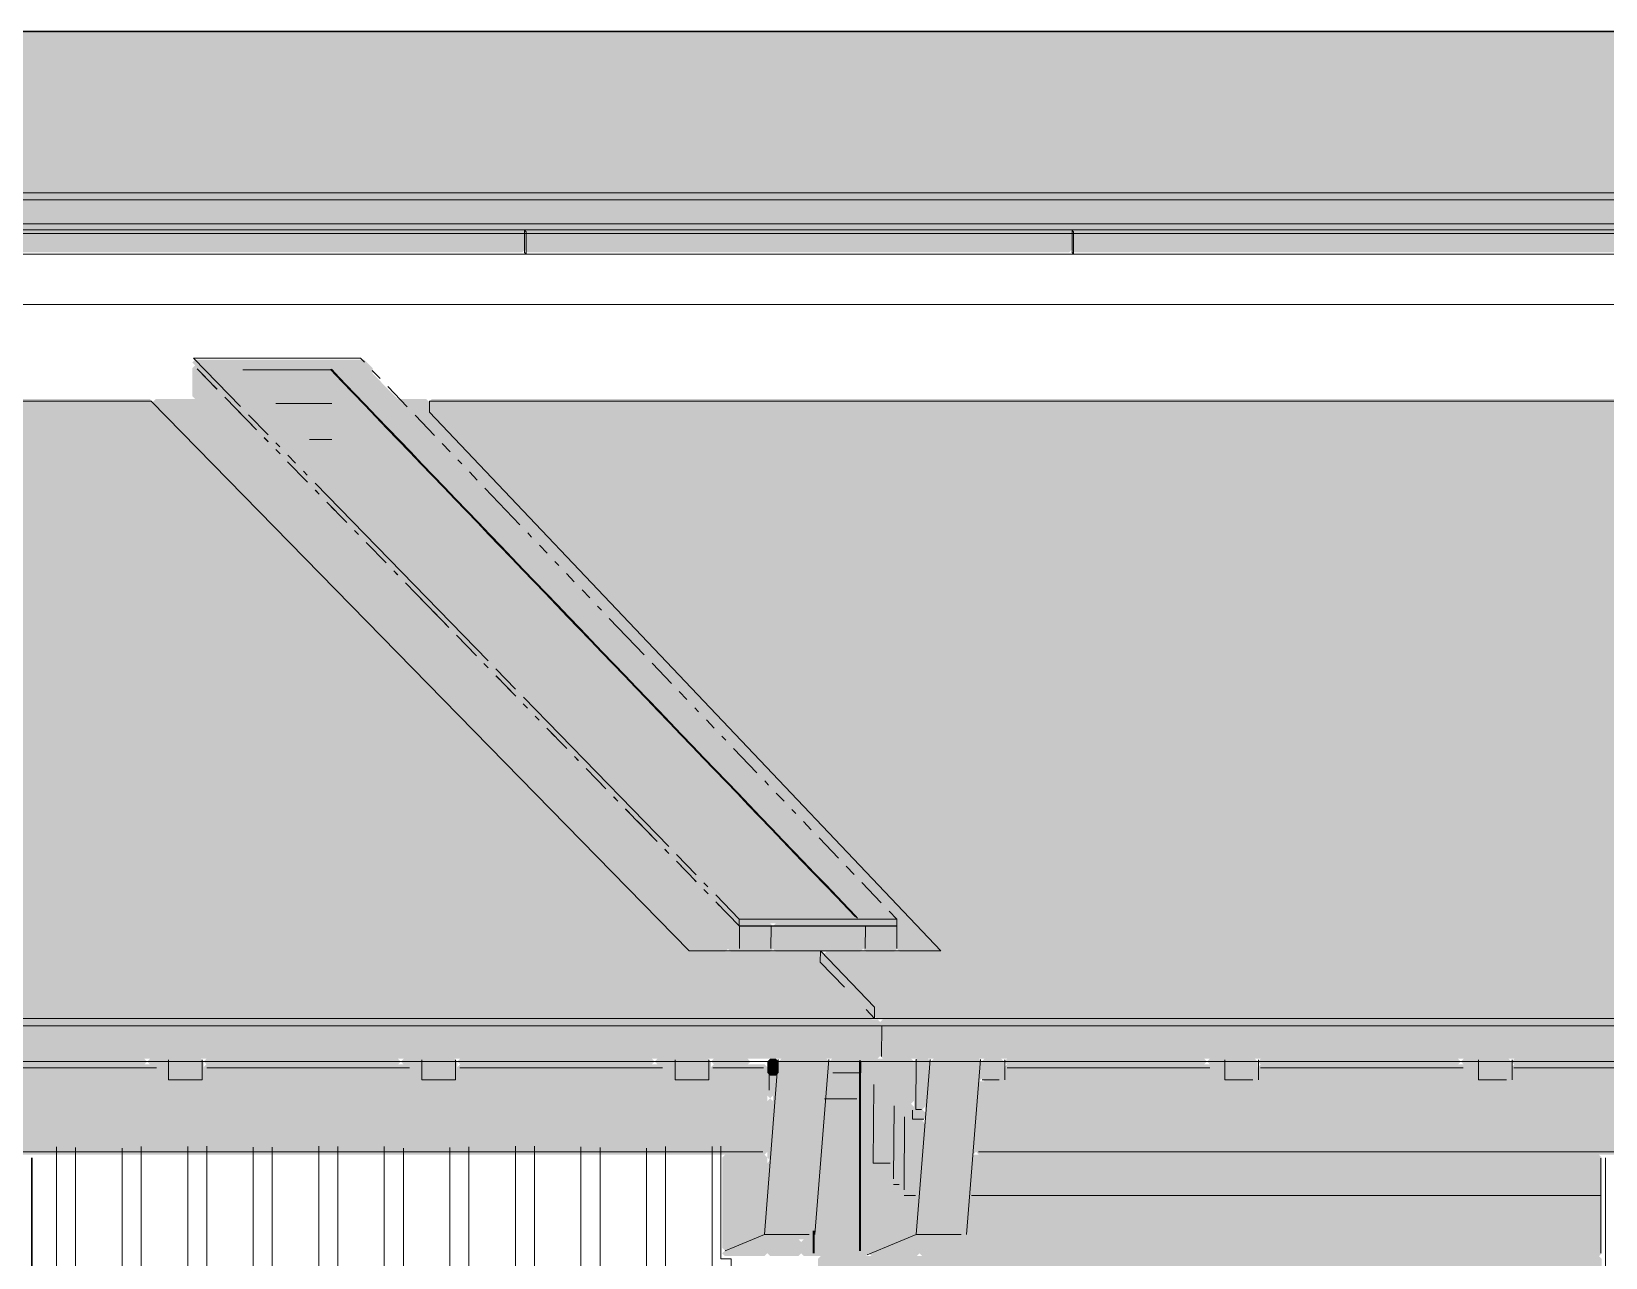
# Model space of a CAD drawing. Header units: millimetres. Extents: x 0 to 84100, y 0 to 59400.
# Drawn here: x 22189 to 24981, y 49394 to 51569 of the extents above; entities that cross this region are included whole.
import ezdxf

# ---------------------------------------------------------------- set-up
doc = ezdxf.new("R2010")
doc.units = ezdxf.units.MM
for name, color, linetype, lineweight in [('09_立面の外形', 7, 'Continuous', 30), ('10_見えがかり', 7, 'Continuous', 13), ('12_見えがかり（ガラス）', 5, 'Continuous', 9)]:
    doc.layers.add(name, color=color, linetype=linetype, lineweight=lineweight)

msp = doc.modelspace()

# ---------------------------------------------------------------- hatches: boundary and pattern name
at = {"layer": '10_見えがかり', "true_color": 0xe9dcc4}
for points in [[(68084.3, 51551.6), (68084.3, 51531.6), (68094.3, 51521.6), (68094.3, 51501.6), (68089.3, 51496.6), (68079.3, 51496.6), (68069.3, 51486.6), (68049.3, 51486.6), (68029.3, 51466.6), (68019.3, 51466.6), (67999.3, 51446.6), (67989.3, 51446.6), (67969.3, 51426.6), (67959.3, 51426.6), (67949.3, 51416.6), (67939.3, 51416.6), (67929.3, 51406.6), (67919.3, 51406.6), (67899.3, 51386.6), (67889.3, 51386.6), (67869.3, 51366.6), (67859.3, 51366.6), (67849.3, 51356.6), (67829.3, 51356.6), (67809.3, 51336.6), (67799.3, 51336.6), (67779.3, 51316.6), (67769.3, 51316.6), (67749.3, 51296.6), (67739.3, 51296.6), (67729.3, 51286.6), (10499.3, 51286.6), (10489.3, 51296.6), (10479.3, 51296.6), (10459.3, 51316.6), (10449.3, 51316.6), (10419.3, 51346.6), (10409.3, 51346.6), (10399.3, 51356.6), (10379.3, 51356.6), (10359.3, 51376.6), (10349.3, 51376.6), (10329.3, 51396.6), (10319.3, 51396.6), (10299.3, 51416.6), (10279.3, 51416.6), (10259.3, 51436.6), (10249.3, 51436.6), (10229.3, 51456.6), (10219.3, 51456.6), (10199.3, 51476.6), (10189.3, 51476.6), (10179.3, 51486.6), (10159.3, 51486.6), (10144.3, 51501.6), (10144.3, 51531.6), (10154.3, 51541.6), (10154.3, 51561.6), (10159.3, 51566.6), (31429.3, 51566.6), (31434.3, 51561.6), (31434.3, 51551.6), (31439.3, 51546.6), (61499.3, 51546.6), (61519.3, 51566.6), (68069.3, 51566.6)], [(23064.3, 51181.6), (23059.3, 51176.6), (22099.3, 51176.6), (22094.3, 51181.6), (22094.3, 51206.6), (23064.3, 51206.6)], [(24034.3, 51181.6), (24029.3, 51176.6), (23069.3, 51176.6), (23064.3, 51181.6), (23064.3, 51206.6), (24034.3, 51206.6)], [(25004.3, 51181.6), (24999.3, 51176.6), (24039.3, 51176.6), (24034.3, 51181.6), (24034.3, 51206.6), (25004.3, 51206.6)], [(23604.3, 49741.6), (23604.3, 49701.6), (23594.3, 49691.6), (23594.3, 49571.6), (23584.3, 49561.6), (23584.3, 49451.6), (23574.3, 49441.6), (23574.3, 49431.6), (23569.3, 49426.6), (23549.3, 49426.6), (23539.3, 49416.6), (23529.3, 49416.6), (23519.3, 49406.6), (23499.3, 49406.6), (23489.3, 49396.6), (23419.3, 49396.6), (23414.3, 49401.6), (23419.3, 49406.6), (23429.3, 49406.6), (23439.3, 49416.6), (23449.3, 49416.6), (23459.3, 49426.6), (23479.3, 49426.6), (23494.3, 49441.6), (23494.3, 49561.6), (23504.3, 49571.6), (23504.3, 49681.6), (23514.3, 49691.6), (23514.3, 49721.6), (23514.3, 49741.6), (23519.3, 49746.6), (23599.3, 49746.6)], [(23874.3, 49711.6), (23864.3, 49701.6), (23864.3, 49581.6), (23859.3, 49576.6), (23854.3, 49571.6), (23854.3, 49571.6), (23854.3, 49461.6), (23844.3, 49451.6), (23844.3, 49431.6), (23839.3, 49426.6), (23819.3, 49426.6), (23809.3, 49416.6), (23799.3, 49416.6), (23789.3, 49406.6), (23769.3, 49406.6), (23764.3, 49401.6), (23759.3, 49396.6), (23679.3, 49396.6), (23674.3, 49401.6), (23679.3, 49406.6), (23699.3, 49406.6), (23709.3, 49416.6), (23719.3, 49416.6), (23729.3, 49426.6), (23749.3, 49426.6), (23754.3, 49431.6), (23754.3, 49431.6), (23754.3, 49441.6), (23764.3, 49451.6), (23764.3, 49571.6), (23774.3, 49581.6), (23774.3, 49631.6), (23774.3, 49691.6), (23784.3, 49701.6), (23784.3, 49741.6), (23789.3, 49746.6), (23869.3, 49746.6), (23874.3, 49741.6)], [(23504.3, 49571.6), (23499.3, 49566.6), (23494.3, 49571.6), (23494.3, 49671.6), (23499.3, 49676.6), (23504.3, 49671.6)], [(23554.3, 49401.6), (23549.3, 49396.6), (23499.3, 49396.6), (23494.3, 49401.6), (23499.3, 49406.6), (23519.3, 49406.6), (23529.3, 49416.6), (23539.3, 49416.6), (23549.3, 49426.6), (23554.3, 49421.6)], [(24974.3, 49391.6), (24974.3, 49331.6), (24969.3, 49326.6), (23589.3, 49326.6), (23584.3, 49331.6), (23584.3, 49391.6), (23589.3, 49396.6), (23669.3, 49396.6), (23769.3, 49396.6), (24969.3, 49396.6)]]:
    msp.add_hatch(color=8, dxfattribs=at).paths.add_polyline_path(points)
at = {"layer": '10_見えがかり', "true_color": 0xbdbdbd}
for points in [[(23504.3, 49981.6), (23504.3, 49941.6), (23499.3, 49936.6), (23429.3, 49936.6), (23304.3, 50061.6), (23304.3, 50071.6), (22934.3, 50441.6), (22934.3, 50451.6), (22574.3, 50811.6), (22574.3, 50821.6), (22474.3, 50921.6), (22474.3, 50971.6), (22479.3, 50976.6), (22564.3, 50891.6), (22564.3, 50881.6), (22934.3, 50511.6), (22934.3, 50501.6), (23294.3, 50141.6), (23294.3, 50131.6), (23439.3, 49986.6), (23499.3, 49986.6)], [(22554.3, 50761.6), (22554.3, 50751.6), (23024.3, 50281.6), (23024.3, 50271.6), (23359.3, 49936.6), (23589.3, 49936.6), (23684.3, 49841.6), (23684.3, 49821.6), (23679.3, 49816.6), (20919.3, 49816.6), (20914.3, 49821.6), (20914.3, 49831.6), (20839.3, 49906.6), (20829.3, 49906.6), (20804.3, 49931.6), (20809.3, 49936.6), (20999.3, 49936.6), (21004.3, 49941.6), (20959.3, 49986.6), (20949.3, 49986.6), (20869.3, 50066.6), (20859.3, 50066.6), (20779.3, 50146.6), (20769.3, 50146.6), (20689.3, 50226.6), (20679.3, 50226.6), (20599.3, 50306.6), (20589.3, 50306.6), (20509.3, 50386.6), (20499.3, 50386.6), (20419.3, 50466.6), (20409.3, 50466.6), (20329.3, 50546.6), (20319.3, 50546.6), (20239.3, 50626.6), (20229.3, 50626.6), (20149.3, 50706.6), (20139.3, 50706.6), (20059.3, 50786.6), (20049.3, 50786.6), (19969.3, 50866.6), (19959.3, 50866.6), (19934.3, 50891.6), (19934.3, 50911.6), (19939.3, 50916.6), (22399.3, 50916.6)], [(22574.3, 50811.6), (22934.3, 50451.6), (22934.3, 50441.6), (23304.3, 50071.6), (23304.3, 50061.6), (23424.3, 49941.6), (23419.3, 49936.6), (23359.3, 49936.6), (23024.3, 50271.6), (23024.3, 50281.6), (22554.3, 50751.6), (22554.3, 50761.6), (22404.3, 50911.6), (22409.3, 50916.6), (22479.3, 50916.6), (22574.3, 50821.6)], [(23024.3, 50761.6), (23024.3, 50751.6), (23214.3, 50561.6), (23214.3, 50551.6), (23404.3, 50361.6), (23404.3, 50351.6), (23594.3, 50161.6), (23594.3, 50151.6), (23784.3, 49961.6), (23784.3, 49951.6), (23794.3, 49941.6), (23789.3, 49936.6), (23729.3, 49936.6), (23724.3, 49941.6), (23724.3, 49981.6), (23719.3, 49986.6), (23724.3, 49991.6), (23664.3, 50051.6), (23664.3, 50061.6), (23444.3, 50281.6), (23444.3, 50291.6), (23234.3, 50501.6), (23234.3, 50511.6), (23014.3, 50731.6), (23014.3, 50741.6), (22839.3, 50916.6), (22889.3, 50916.6), (22894.3, 50911.6), (22894.3, 50891.6)], [(25394.3, 50881.6), (25394.3, 50871.6), (25434.3, 50831.6), (25434.3, 50821.6), (25474.3, 50781.6), (25474.3, 50771.6), (25514.3, 50731.6), (25514.3, 50721.6), (25554.3, 50681.6), (25554.3, 50671.6), (25594.3, 50631.6), (25594.3, 50621.6), (25634.3, 50581.6), (25634.3, 50571.6), (25674.3, 50531.6), (25674.3, 50521.6), (25714.3, 50481.6), (25714.3, 50471.6), (25764.3, 50421.6), (25764.3, 50411.6), (25804.3, 50371.6), (25804.3, 50361.6), (25844.3, 50321.6), (25844.3, 50311.6), (25884.3, 50271.6), (25884.3, 50261.6), (25924.3, 50221.6), (25924.3, 50211.6), (25964.3, 50171.6), (25964.3, 50161.6), (26004.3, 50121.6), (26004.3, 50111.6), (26044.3, 50071.6), (26044.3, 50061.6), (26084.3, 50021.6), (26084.3, 50011.6), (26134.3, 49961.6), (26134.3, 49951.6), (26149.3, 49936.6), (26379.3, 49936.6), (26414.3, 49901.6), (26414.3, 49891.6), (26444.3, 49861.6), (26444.3, 49851.6), (26464.3, 49831.6), (26464.3, 49821.6), (26459.3, 49816.6), (23689.3, 49816.6), (23684.3, 49821.6), (23684.3, 49841.6), (23594.3, 49931.6), (23599.3, 49936.6), (23789.3, 49936.6), (23794.3, 49941.6), (23784.3, 49951.6), (23784.3, 49961.6), (23594.3, 50151.6), (23594.3, 50161.6), (23404.3, 50351.6), (23404.3, 50361.6), (23214.3, 50551.6), (23214.3, 50561.6), (23024.3, 50751.6), (23024.3, 50761.6), (22894.3, 50891.6), (22894.3, 50911.6), (22899.3, 50916.6), (25359.3, 50916.6)], [(23664.3, 49981.6), (23664.3, 49941.6), (23659.3, 49936.6), (23509.3, 49936.6), (23504.3, 49941.6), (23504.3, 49981.6), (23509.3, 49986.6), (23659.3, 49986.6)], [(23724.3, 49981.6), (23724.3, 49941.6), (23719.3, 49936.6), (23669.3, 49936.6), (23664.3, 49941.6), (23664.3, 49981.6), (23659.3, 49986.6), (23719.3, 49986.6)], [(23689.3, 49746.6), (23609.3, 49746.6), (23509.3, 49746.6), (23499.3, 49746.6), (20949.3, 49746.6), (20929.3, 49746.6), (20924.3, 49751.6), (20924.3, 49811.6), (20929.3, 49816.6), (23689.3, 49816.6), (23694.3, 49811.6), (23694.3, 49751.6)], [(26474.3, 49751.6), (26469.3, 49746.6), (26379.3, 49746.6), (23739.3, 49746.6), (23699.3, 49746.6), (23694.3, 49751.6), (23694.3, 49811.6), (23699.3, 49816.6), (26459.3, 49816.6), (26474.3, 49801.6)], [(23494.3, 49731.6), (23494.3, 49721.6), (23494.3, 49581.6), (23489.3, 49576.6), (22179.3, 49576.6), (21089.3, 49576.6), (21084.3, 49581.6), (21084.3, 49611.6), (21094.3, 49621.6), (21094.3, 49701.6), (21099.3, 49706.6), (21139.3, 49706.6), (21144.3, 49711.6), (21144.3, 49731.6), (21149.3, 49736.6), (21499.3, 49736.6), (21509.3, 49726.6), (21519.3, 49726.6), (21539.3, 49706.6), (21589.3, 49706.6), (21594.3, 49711.6), (21594.3, 49731.6), (21599.3, 49736.6), (21949.3, 49736.6), (21969.3, 49716.6), (21979.3, 49716.6), (21989.3, 49706.6), (22039.3, 49706.6), (22044.3, 49711.6), (22044.3, 49731.6), (22049.3, 49736.6), (22399.3, 49736.6), (22429.3, 49706.6), (22489.3, 49706.6), (22494.3, 49711.6), (22494.3, 49731.6), (22499.3, 49736.6), (22849.3, 49736.6), (22879.3, 49706.6), (22939.3, 49706.6), (22944.3, 49711.6), (22944.3, 49731.6), (22949.3, 49736.6), (23299.3, 49736.6), (23329.3, 49706.6), (23389.3, 49706.6), (23394.3, 49711.6), (23394.3, 49731.6), (23399.3, 49736.6), (23489.3, 49736.6)], [(22044.3, 49741.6), (22049.3, 49746.6), (22389.3, 49746.6), (22394.3, 49741.6), (22389.3, 49736.6), (22049.3, 49736.6)], [(22494.3, 49741.6), (22494.3, 49711.6), (22489.3, 49706.6), (22429.3, 49706.6), (22394.3, 49741.6), (22399.3, 49746.6), (22489.3, 49746.6)], [(22499.3, 49736.6), (22494.3, 49741.6), (22499.3, 49746.6), (22839.3, 49746.6), (22844.3, 49741.6), (22839.3, 49736.6)], [(22944.3, 49741.6), (22944.3, 49711.6), (22939.3, 49706.6), (22879.3, 49706.6), (22844.3, 49741.6), (22849.3, 49746.6), (22939.3, 49746.6)], [(22944.3, 49741.6), (22949.3, 49746.6), (23289.3, 49746.6), (23294.3, 49741.6), (23289.3, 49736.6), (22949.3, 49736.6)], [(23394.3, 49741.6), (23394.3, 49711.6), (23389.3, 49706.6), (23329.3, 49706.6), (23294.3, 49741.6), (23299.3, 49746.6), (23389.3, 49746.6)], [(23394.3, 49741.6), (23399.3, 49746.6), (23459.3, 49746.6), (23464.3, 49741.6), (23459.3, 49736.6), (23399.3, 49736.6)], [(23754.3, 49741.6), (23754.3, 49671.6), (23749.3, 49666.6), (23744.3, 49671.6), (23744.3, 49741.6), (23739.3, 49746.6), (23749.3, 49746.6)], [(23784.3, 49741.6), (23784.3, 49701.6), (23774.3, 49691.6), (23774.3, 49661.6), (23769.3, 49656.6), (23759.3, 49656.6), (23754.3, 49661.6), (23754.3, 49741.6), (23759.3, 49746.6), (23779.3, 49746.6)], [(26274.3, 49731.6), (26274.3, 49581.6), (26269.3, 49576.6), (24969.3, 49576.6), (23869.3, 49576.6), (23864.3, 49581.6), (23864.3, 49701.6), (23869.3, 49706.6), (23909.3, 49706.6), (23914.3, 49711.6), (23914.3, 49731.6), (23919.3, 49736.6), (24279.3, 49736.6), (24309.3, 49706.6), (24359.3, 49706.6), (24364.3, 49711.6), (24364.3, 49731.6), (24369.3, 49736.6), (24729.3, 49736.6), (24759.3, 49706.6), (24809.3, 49706.6), (24814.3, 49711.6), (24814.3, 49731.6), (24819.3, 49736.6), (25179.3, 49736.6), (25209.3, 49706.6), (25259.3, 49706.6), (25264.3, 49711.6), (25264.3, 49731.6), (25269.3, 49736.6), (25629.3, 49736.6), (25659.3, 49706.6), (25709.3, 49706.6), (25714.3, 49711.6), (25714.3, 49731.6), (25719.3, 49736.6), (26079.3, 49736.6), (26109.3, 49706.6), (26159.3, 49706.6), (26164.3, 49711.6), (26164.3, 49731.6), (26169.3, 49736.6), (26269.3, 49736.6)], [(23914.3, 49741.6), (23914.3, 49711.6), (23909.3, 49706.6), (23879.3, 49706.6), (23874.3, 49711.6), (23874.3, 49741.6), (23879.3, 49746.6), (23909.3, 49746.6)], [(23919.3, 49736.6), (23914.3, 49741.6), (23919.3, 49746.6), (24269.3, 49746.6), (24274.3, 49741.6), (24269.3, 49736.6)], [(24364.3, 49741.6), (24364.3, 49711.6), (24359.3, 49706.6), (24309.3, 49706.6), (24274.3, 49741.6), (24279.3, 49746.6), (24359.3, 49746.6)], [(24364.3, 49741.6), (24369.3, 49746.6), (24719.3, 49746.6), (24724.3, 49741.6), (24719.3, 49736.6), (24369.3, 49736.6)], [(24814.3, 49741.6), (24814.3, 49711.6), (24809.3, 49706.6), (24759.3, 49706.6), (24724.3, 49741.6), (24729.3, 49746.6), (24809.3, 49746.6)], [(24814.3, 49741.6), (24819.3, 49746.6), (25169.3, 49746.6), (25174.3, 49741.6), (25169.3, 49736.6), (24819.3, 49736.6)], [(23514.3, 49691.6), (23499.3, 49676.6), (23494.3, 49681.6), (23494.3, 49721.6), (23499.3, 49716.6), (23509.3, 49716.6), (23514.3, 49721.6)], [(23759.3, 49656.6), (23769.3, 49656.6), (23774.3, 49651.6), (23774.3, 49641.6), (23769.3, 49636.6), (23759.3, 49636.6), (23744.3, 49651.6), (23744.3, 49671.6)], [(23494.3, 49571.6), (23494.3, 49441.6), (23479.3, 49426.6), (23459.3, 49426.6), (23449.3, 49416.6), (23439.3, 49416.6), (23429.3, 49406.6), (23419.3, 49406.6), (23414.3, 49411.6), (23414.3, 49571.6), (23419.3, 49576.6), (23489.3, 49576.6)], [(23559.3, 49396.6), (23554.3, 49401.6), (23554.3, 49421.6), (23559.3, 49426.6), (23569.3, 49426.6), (23574.3, 49431.6), (23574.3, 49401.6), (23579.3, 49396.6)]]:
    msp.add_hatch(color=8, dxfattribs=at).paths.add_polyline_path(points)
at = {"layer": '12_見えがかり（ガラス）', "true_color": 0xdce9f2}
for points in [[(68109.3, 51486.6), (68114.3, 51481.6), (68114.3, 51431.6), (68109.3, 51426.6), (68099.3, 51426.6), (68079.3, 51406.6), (68069.3, 51406.6), (68059.3, 51396.6), (68049.3, 51396.6), (68029.3, 51376.6), (68019.3, 51376.6), (68009.3, 51366.6), (67999.3, 51366.6), (67979.3, 51346.6), (67969.3, 51346.6), (67959.3, 51336.6), (67949.3, 51336.6), (67939.3, 51326.6), (67929.3, 51326.6), (67909.3, 51306.6), (67899.3, 51306.6), (67889.3, 51296.6), (67879.3, 51296.6), (67859.3, 51276.6), (67849.3, 51276.6), (67839.3, 51266.6), (67829.3, 51266.6), (67809.3, 51246.6), (67799.3, 51246.6), (67789.3, 51236.6), (67779.3, 51236.6), (67769.3, 51226.6), (67759.3, 51226.6), (67739.3, 51206.6), (10489.3, 51206.6), (10469.3, 51226.6), (10459.3, 51226.6), (10449.3, 51236.6), (10439.3, 51236.6), (10419.3, 51256.6), (10409.3, 51256.6), (10399.3, 51266.6), (10389.3, 51266.6), (10369.3, 51286.6), (10359.3, 51286.6), (10349.3, 51296.6), (10339.3, 51296.6), (10319.3, 51316.6), (10309.3, 51316.6), (10299.3, 51326.6), (10289.3, 51326.6), (10269.3, 51346.6), (10259.3, 51346.6), (10249.3, 51356.6), (10239.3, 51356.6), (10219.3, 51376.6), (10209.3, 51376.6), (10199.3, 51386.6), (10189.3, 51386.6), (10169.3, 51406.6), (10159.3, 51406.6), (10149.3, 51416.6), (10139.3, 51416.6), (10124.3, 51431.6), (10124.3, 51481.6), (10129.3, 51486.6), (10179.3, 51486.6), (10189.3, 51476.6), (10199.3, 51476.6), (10219.3, 51456.6), (10229.3, 51456.6), (10249.3, 51436.6), (10259.3, 51436.6), (10279.3, 51416.6), (10299.3, 51416.6), (10319.3, 51396.6), (10329.3, 51396.6), (10349.3, 51376.6), (10359.3, 51376.6), (10379.3, 51356.6), (10399.3, 51356.6), (10409.3, 51346.6), (10419.3, 51346.6), (10449.3, 51316.6), (10459.3, 51316.6), (10479.3, 51296.6), (10489.3, 51296.6), (10499.3, 51286.6), (67729.3, 51286.6), (67739.3, 51296.6), (67749.3, 51296.6), (67769.3, 51316.6), (67779.3, 51316.6), (67799.3, 51336.6), (67809.3, 51336.6), (67829.3, 51356.6), (67849.3, 51356.6), (67859.3, 51366.6), (67869.3, 51366.6), (67889.3, 51386.6), (67899.3, 51386.6), (67919.3, 51406.6), (67929.3, 51406.6), (67939.3, 51416.6), (67949.3, 51416.6), (67959.3, 51426.6), (67969.3, 51426.6), (67989.3, 51446.6), (67999.3, 51446.6), (68019.3, 51466.6), (68029.3, 51466.6), (68049.3, 51486.6)], [(22779.3, 50986.6), (22794.3, 50971.6), (22794.3, 50961.6), (23014.3, 50741.6), (23014.3, 50731.6), (23234.3, 50511.6), (23234.3, 50501.6), (23444.3, 50291.6), (23444.3, 50281.6), (23664.3, 50061.6), (23664.3, 50051.6), (23724.3, 49991.6), (23719.3, 49986.6), (23439.3, 49986.6), (23294.3, 50131.6), (23294.3, 50141.6), (22934.3, 50501.6), (22934.3, 50511.6), (22564.3, 50881.6), (22564.3, 50891.6), (22474.3, 50981.6), (22479.3, 50986.6)], [(23509.3, 49746.6), (23514.3, 49741.6), (23514.3, 49721.6), (23509.3, 49716.6), (23499.3, 49716.6), (23494.3, 49721.6), (23494.3, 49741.6), (23499.3, 49746.6)], [(23744.3, 49741.6), (23744.3, 49651.6), (23759.3, 49636.6), (23769.3, 49636.6), (23774.3, 49631.6), (23774.3, 49581.6), (23764.3, 49571.6), (23764.3, 49451.6), (23754.3, 49441.6), (23754.3, 49431.6), (23749.3, 49426.6), (23729.3, 49426.6), (23719.3, 49416.6), (23709.3, 49416.6), (23699.3, 49406.6), (23679.3, 49406.6), (23669.3, 49396.6), (23579.3, 49396.6), (23574.3, 49401.6), (23574.3, 49441.6), (23584.3, 49451.6), (23584.3, 49561.6), (23594.3, 49571.6), (23594.3, 49691.6), (23604.3, 49701.6), (23604.3, 49741.6), (23609.3, 49746.6), (23739.3, 49746.6)], [(24974.3, 49571.6), (24974.3, 49401.6), (24969.3, 49396.6), (23769.3, 49396.6), (23764.3, 49401.6), (23769.3, 49406.6), (23789.3, 49406.6), (23799.3, 49416.6), (23809.3, 49416.6), (23819.3, 49426.6), (23839.3, 49426.6), (23844.3, 49431.6), (23844.3, 49451.6), (23854.3, 49461.6), (23854.3, 49571.6), (23859.3, 49576.6), (24969.3, 49576.6)]]:
    msp.add_hatch(color=8, dxfattribs=at).paths.add_polyline_path(points)

# ---------------------------------------------------------------- linework, layer by layer
at = {"layer": '09_立面の外形'}
msp.add_lwpolyline([(10157.3, 51568.6), (31097.2, 51568.6)], dxfattribs=at)
at = {"layer": '10_見えがかり'}
for points in [[(10186.5, 51481.9), (10171.9, 51481.9), (10171.9, 51490.6), (10157.3, 51490.6), (10157.3, 51499.2), (10142.7, 51499.2), (10142.7, 51517.2), (10150, 51542.9), (10152.4, 51551.5), (10154.8, 51560), (10157.3, 51568.6), (31433.8, 51568.6)], [(53474.2, 51282.6), (24758.8, 51282.6), (17613.1, 51282.6), (10507.3, 51282.6), (10507.3, 51291.2), (10492.8, 51291.2), (10492.8, 51299.9), (10478.2, 51299.9), (10478.2, 51308.6), (10463.6, 51308.6)], [(21438.1, 51227.6), (22475.1, 51227.6)], [(23063.5, 51216.7), (23066.7, 51213.4), (23066.7, 51173.4), (22096.1, 51173.4), (22092.8, 51176.7), (22092.8, 51216.7), (23063.5, 51216.7)], [(22475.1, 51227.6), (25469.9, 51227.6)], [(24034.6, 51216.7), (24037.6, 51213.4), (24037.6, 51173.4), (23066.6, 51173.4), (23063.6, 51176.7), (23063.6, 51216.7), (24034.6, 51216.7)], [(25006, 51216.7), (25008.9, 51213.4), (25008.9, 51173.4), (24037.5, 51173.4), (24034.7, 51176.7), (24034.7, 51216.7), (25006, 51216.7)], [(21436.9, 51084.2), (22624.5, 51084.2)], [(22624.5, 51084.2), (25592.3, 51084.2)], [(22483.6, 50969.7), (22497.5, 50955.3)], [(22721.9, 50968.5), (22563.8, 50968.5)], [(22721.5, 50968.9), (22719.5, 50968.9)], [(22719.5, 50968.9), (22739.5, 50948)], [(22720.8, 50969.6), (23654.5, 49996.2)], [(22721.5, 50968.9), (22741.5, 50948)], [(22511.4, 50941), (22518.4, 50933.9)], [(22739.5, 50948), (22759.6, 50927.2)], [(22741.5, 50948), (22761.5, 50927.2)], [(22759.6, 50927.2), (22779.6, 50906.3)], [(22761.5, 50927.2), (22781.6, 50906.3)], [(21008.8, 49938), (19934.5, 50893.1), (19934.6, 50912.9), (22401.3, 50912.9), (23355.9, 49938), (23588.3, 49938), (23684.6, 49838), (23684.4, 49818.2), (23586.3, 49818.1), (21006.5, 49818.1), (20912.6, 49818.2), (20863, 49861.7)], [(22532.3, 50919.6), (22588.1, 50862.3)], [(22721.5, 50908.9), (22622.7, 50908.9)], [(22623.1, 50908.5), (22633, 50908.5)], [(22632.9, 50908.5), (22721.9, 50908.5)], [(22779.6, 50906.3), (22799.6, 50885.4)], [(22781.6, 50906.3), (22801.6, 50885.4)], [(23802, 49938), (22894.8, 50893.1), (22894.9, 50912.9), (25364.5, 50912.9), (26148.3, 49938), (26381.1, 49938), (26459.8, 49838), (26459.7, 49818.2), (26359.1, 49818.1), (23781.4, 49818.1), (23684.6, 49818.2), (23669.3, 49834)], [(22799.6, 50885.4), (22819.6, 50864.5)], [(22801.6, 50885.4), (22821.6, 50864.5)], [(22602, 50848), (22609, 50840.8)], [(22721.5, 50844.9), (22682, 50844.9)], [(22819.6, 50864.5), (22839.7, 50843.7)], [(22821.6, 50864.5), (22841.6, 50843.7)], [(22839.7, 50843.7), (22859.7, 50822.8)], [(22841.6, 50843.7), (22861.7, 50822.8)], [(22622.9, 50826.5), (22629.9, 50819.3)], [(22859.7, 50822.8), (22879.7, 50801.9)], [(22861.7, 50822.8), (22881.7, 50801.9)], [(22643.8, 50805), (22657.7, 50790.7)], [(22879.7, 50801.9), (22899.8, 50781)], [(22881.7, 50801.9), (22901.7, 50781)], [(22671.7, 50776.4), (22678.6, 50769.2)], [(22899.8, 50781), (22919.8, 50760.2)], [(22901.7, 50781), (22921.7, 50760.2)], [(22919.8, 50760.2), (22939.8, 50739.3)], [(22921.7, 50760.2), (22941.8, 50739.3)], [(22692.6, 50754.9), (22699.5, 50747.8)], [(22713.5, 50733.4), (22727.4, 50719.1)], [(22939.8, 50739.3), (22959.8, 50718.4)], [(22941.8, 50739.3), (22961.8, 50718.4)], [(22741.3, 50704.8), (22748.3, 50697.6)], [(22959.8, 50718.4), (22979.9, 50697.5)], [(22961.8, 50718.4), (22981.8, 50697.5)], [(22762.2, 50683.3), (22769.2, 50676.2)], [(22979.9, 50697.5), (22999.9, 50676.7)], [(22981.8, 50697.5), (23001.8, 50676.7)], [(22999.9, 50676.7), (23019.9, 50655.8)], [(23001.8, 50676.7), (23021.9, 50655.8)], [(22783.1, 50661.9), (22818, 50626.1)], [(23019.9, 50655.8), (23039.9, 50634.9)], [(23021.9, 50655.8), (23041.9, 50634.9)], [(23039.9, 50634.9), (23060, 50614)], [(23041.9, 50634.9), (23061.9, 50614)], [(22831.9, 50611.8), (22838.9, 50604.6)], [(23060, 50614), (23080, 50593.2)], [(23061.9, 50614), (23081.9, 50593.2)], [(23080, 50593.2), (23100, 50572.3)], [(23081.9, 50593.2), (23101.9, 50572.3)], [(22852.8, 50590.3), (22887.6, 50554.5)], [(23100, 50572.3), (23120, 50551.4)], [(23101.9, 50572.3), (23122, 50551.4)], [(22901.6, 50540.2), (22929.4, 50511.5)], [(23120, 50551.4), (23140.1, 50530.5)], [(23122, 50551.4), (23142, 50530.5)], [(23140.1, 50530.5), (23160.1, 50509.7)], [(23142, 50530.5), (23162, 50509.7)], [(23160.1, 50509.7), (23180.1, 50488.8)], [(23162, 50509.7), (23182, 50488.8)], [(22943.4, 50497.2), (22978.2, 50461.4)], [(23180.1, 50488.8), (23200.1, 50467.9)], [(23182, 50488.8), (23202.1, 50467.9)], [(23200.1, 50467.9), (23220.2, 50447)], [(23202.1, 50467.9), (23222.1, 50447)], [(22992.1, 50447.1), (22999.1, 50440)], [(23013, 50425.6), (23047.9, 50389.8)], [(23220.2, 50447), (23240.2, 50426.2)], [(23222.1, 50447), (23242.1, 50426.2)], [(23240.2, 50426.2), (23260.2, 50405.3)], [(23242.1, 50426.2), (23262.1, 50405.3)], [(23260.2, 50405.3), (23280.3, 50384.4)], [(23262.1, 50405.3), (23282.2, 50384.4)], [(23061.8, 50375.5), (23068.8, 50368.4)], [(23280.3, 50384.4), (23300.3, 50363.5)], [(23282.2, 50384.4), (23302.2, 50363.5)], [(23082.7, 50354.1), (23089.7, 50346.9)], [(23300.3, 50363.5), (23320.3, 50342.7)], [(23302.2, 50363.5), (23322.2, 50342.7)], [(23320.3, 50342.7), (23340.3, 50321.8)], [(23322.2, 50342.7), (23342.2, 50321.8)], [(23103.6, 50332.6), (23117.5, 50318.3)], [(23340.3, 50321.8), (23360.4, 50300.9)], [(23342.2, 50321.8), (23362.3, 50300.9)], [(23131.5, 50303.9), (23138.4, 50296.8)], [(23360.4, 50300.9), (23380.4, 50280)], [(23362.3, 50300.9), (23382.3, 50280)], [(23152.4, 50282.5), (23159.3, 50275.3)], [(23173.3, 50261), (23208.1, 50225.2)], [(23380.4, 50280), (23400.4, 50259.2)], [(23382.3, 50280), (23402.3, 50259.2)], [(23400.4, 50259.2), (23420.4, 50238.3)], [(23402.3, 50259.2), (23422.3, 50238.3)], [(23420.4, 50238.3), (23440.5, 50217.4)], [(23422.3, 50238.3), (23442.3, 50217.4)], [(23222, 50210.9), (23229, 50203.7)], [(23440.5, 50217.4), (23460.5, 50196.5)], [(23442.3, 50217.4), (23462.4, 50196.5)], [(23242.9, 50189.4), (23298.7, 50132.1)], [(23460.5, 50196.5), (23480.5, 50175.7)], [(23462.4, 50196.5), (23482.4, 50175.7)], [(23480.5, 50175.7), (23500.5, 50154.8)], [(23482.4, 50175.7), (23502.4, 50154.8)], [(23500.5, 50154.8), (23520.6, 50133.9)], [(23502.4, 50154.8), (23522.4, 50133.9)], [(23312.6, 50117.8), (23319.6, 50110.7)], [(23522.4, 50133.9), (23520.6, 50133.9)], [(23520.6, 50133.9), (23555.7, 50097.2)], [(23522.4, 50133.9), (23520.6, 50133.9)], [(23522.4, 50133.9), (23557.6, 50097.2)], [(23333.5, 50096.4), (23347.4, 50082)], [(23555.7, 50097.2), (23576.1, 50076)], [(23557.6, 50097.2), (23578, 50076)], [(23361.4, 50067.7), (23368.3, 50060.6)], [(23576.1, 50076), (23596.5, 50054.8)], [(23578, 50076), (23598.4, 50054.8)], [(23382.3, 50046.2), (23389.2, 50039.1)], [(23596.5, 50054.8), (23616.9, 50033.5)], [(23598.4, 50054.8), (23618.7, 50033.5)], [(23616.9, 50033.5), (23637.2, 50012.3)], [(23618.7, 50033.5), (23639.1, 50012.3)], [(23403.2, 50024.8), (23445, 49981.8)], [(23637.2, 50012.3), (23650.8, 49998.1)], [(23639.1, 50012.3), (23652.7, 49998.1)], [(23444.7, 49942.1), (23445, 49981.8)], [(23500.8, 49981.8), (23445, 49981.8)], [(23500.5, 49942.1), (23500.8, 49981.8)], [(23500.5, 49942.1), (23500.8, 49981.8)], [(23668.3, 49981.8), (23500.8, 49981.8)], [(23668.1, 49942.1), (23668.3, 49981.8)], [(23668.1, 49942.1), (23668.3, 49981.8)], [(23724.2, 49981.8), (23668.3, 49981.8)], [(23723.9, 49942.1), (23724.2, 49981.8)], [(23631.4, 49873.3), (23588.2, 49918.1), (23588.3, 49938), (23802, 49938)], [(20927.5, 49805.1), (23697.2, 49805.1)], [(23696.8, 49750.7), (23697.2, 49805.1)], [(23696.9, 49750.7), (23697.2, 49805.1)], [(23697.2, 49805.1), (26470.1, 49805.1)], [(20927.1, 49741.6), (23696.7, 49741.6)], [(22051.5, 49730.7), (22410.5, 49730.7)], [(22431.8, 49709.1), (22432.1, 49744.8)], [(22491.6, 49709.1), (22491.8, 49744.8)], [(22500.2, 49730.7), (22859.3, 49730.7)], [(22881.3, 49709.1), (22881.5, 49744.8)], [(22941.1, 49709.1), (22941.3, 49744.8)], [(22949, 49730.7), (23308.1, 49730.7)], [(23330.8, 49709.1), (23331, 49744.8)], [(23390.5, 49709.1), (23390.8, 49744.8)], [(23397.8, 49730.7), (23487.6, 49730.7)], [(23513.7, 49745.5), (23489, 49434.8)], [(23497.3, 49690.9), (23497.6, 49730.7)], [(23603.5, 49745.5), (23578.7, 49434.8)], [(23657.6, 49406.2), (23657.6, 49743.3)], [(23659.5, 49406.2), (23659.5, 49743.3)], [(23696.8, 49741.6), (26469.8, 49741.6)], [(23758.2, 49746), (23757.6, 49656.3)], [(23782.9, 49745.4), (23758.1, 49434.8)], [(23872.6, 49745.4), (23847.8, 49434.8)], [(23915.3, 49709.1), (23915.6, 49744.8)], [(23919.9, 49730.7), (24279.4, 49730.7)], [(24305.5, 49709.1), (24305.7, 49744.8)], [(24365.4, 49709.1), (24365.6, 49744.8)], [(24369.3, 49730.7), (24728.7, 49730.7)], [(24755.5, 49709.1), (24755.8, 49744.8)], [(24815.4, 49709.1), (24815.6, 49744.8)], [(24818.6, 49730.7), (25178.1, 49730.7)], [(22431.8, 49709.1), (22491.6, 49709.1)], [(22881.3, 49709.1), (22941.1, 49709.1)], [(23330.8, 49709.1), (23390.5, 49709.1)], [(23683, 49700.9), (23682.1, 49561.4)], [(23875.4, 49709.1), (23905.4, 49709.1)], [(24305.5, 49709.1), (24355.4, 49709.1)], [(24755.5, 49709.1), (24805.4, 49709.1)], [(23653.1, 49675.7), (23595.9, 49675.7)], [(23719.1, 49663), (23718.3, 49533.5)], [(23737.8, 49643.4), (23737, 49513.9)], [(23751.8, 49639.3), (23751.9, 49655.2)], [(23757.6, 49656.3), (23767.6, 49656.3)], [(23771.8, 49639.3), (23751.8, 49639.3)], [(22267.4, 49589.2), (22267.4, 46946.6), (22233.5, 46946.6), (22233.5, 49590.4)], [(22383.6, 49590.9), (22383.6, 46946.6), (22349.8, 46946.6), (22349.8, 49588.1)], [(22499.9, 49591.5), (22499.9, 46946.6), (22466.1, 46946.6), (22466.1, 49591.2)], [(22616.2, 49589.9), (22616.2, 46946.6), (22582.3, 46946.6), (22582.3, 49589.8)], [(22732.4, 49591.2), (22732.4, 46946.6), (22698.6, 46946.6), (22698.6, 49591.5)], [(22848.7, 49588.3), (22848.7, 46946.6), (22814.9, 46946.6), (22814.9, 49590.9)], [(22964.9, 49590.5), (22964.9, 46946.6), (22931.1, 46946.6), (22931.1, 49589.1)], [(23081.2, 49591.4), (23081.2, 46946.6), (23047.4, 46946.6), (23047.4, 49591.4)], [(23197.5, 49589.2), (23197.5, 46946.6), (23163.6, 46946.6), (23163.6, 49590.4)], [(23313.7, 49590.9), (23313.7, 46946.6), (23279.9, 46946.6), (23279.9, 49588.2)], [(23411.6, 49591.4), (23411.6, 49391.6), (23430, 49391.6), (23430, 46946.6), (23426.1, 46946.6), (23396.2, 46946.6), (23396.2, 49591.2)], [(21092.9, 49581.3), (23486.5, 49581.3)], [(22189, 49570.8), (22189, 46946.6)], [(22190.4, 49570.8), (22190.4, 46946.6)], [(23682.1, 49561.4), (23712, 49561.4)], [(23869.1, 49581.3), (26265.5, 49581.3)], [(24981, 46796.6), (24981, 49570.8)], [(24981, 49570.8), (24981, 46946.6)], [(23718.3, 49523.5), (23728.2, 49523.5)], [(23737, 49503.9), (23756.9, 49503.9)], [(23856.5, 49503.9), (24972.5, 49503.9)], [(23489, 49434.8), (23436.8, 49413.1)], [(23489, 49434.8), (23568.7, 49434.8)], [(23758.1, 49434.8), (23705.9, 49413.1)], [(23758.1, 49434.8), (23837.9, 49434.8)], [(23436.8, 49413.1), (23419.4, 49405.9)], [(23705.9, 49413.1), (23671.1, 49398.7)]]:
    msp.add_lwpolyline(points, dxfattribs=at)
at = {"layer": '12_見えがかり（ガラス）'}
for points in [[(22859.5, 51270.1), (21905.4, 51270.1)], [(23814, 51270.1), (22859.5, 51270.1)], [(23814, 51270.1), (24768.8, 51270.1)], [(24768.8, 51270.1), (25723.9, 51270.1)], [(22859.5, 51210.1), (21905.4, 51210.1)], [(23814, 51210.1), (22859.5, 51210.1)], [(24768.8, 51210.1), (23814, 51210.1)], [(24768.8, 51210.1), (25723.9, 51210.1)], [(22772.9, 50989.2), (22476.3, 50989.2)], [(22476.3, 50989.2), (22559.9, 50903.3)], [(22779.8, 50981.9), (22772.9, 50989.2)], [(22483.2, 50970.1), (22518, 50934.3)], [(22807.4, 50953.1), (22793.6, 50967.5)], [(22855.6, 50902.6), (22821.1, 50938.7)], [(22531.9, 50920), (22538.9, 50912.8)], [(22552.8, 50898.5), (22559.8, 50891.3)], [(22573.7, 50877), (22587.7, 50862.7)], [(22573.8, 50888.9), (22608.7, 50853.1)], [(22903.8, 50852.2), (22869.4, 50888.2)], [(22601.6, 50848.4), (22608.6, 50841.2)], [(22622.5, 50826.9), (22629.5, 50819.8)], [(22622.6, 50838.8), (22629.6, 50831.7)], [(22643.5, 50817.4), (22657.4, 50803)], [(22931.4, 50823.3), (22917.6, 50837.7)], [(22643.4, 50805.4), (22678.2, 50769.6)], [(22671.4, 50788.7), (22678.3, 50781.6)], [(22952.1, 50801.7), (22945.2, 50808.9)], [(22979.6, 50772.8), (22965.8, 50787.3)], [(22692.3, 50767.2), (22998.8, 50452.3)], [(23055.4, 50693.5), (22993.4, 50758.4)], [(22692.2, 50755.3), (22699.1, 50748.2)], [(22713.1, 50733.9), (22747.9, 50698.1)], [(22761.8, 50683.7), (22768.8, 50676.6)], [(23076.1, 50671.9), (23069.2, 50679.1)], [(22782.7, 50662.3), (22789.7, 50655.1)], [(23103.7, 50643.1), (23089.9, 50657.5)], [(22803.6, 50640.8), (22817.6, 50626.5)], [(23124.3, 50621.4), (23117.4, 50628.6)], [(22831.5, 50612.2), (22838.5, 50605)], [(23151.9, 50592.6), (23138.1, 50607)], [(22852.4, 50590.7), (22859.4, 50583.5)], [(22873.3, 50569.2), (22908.1, 50533.4)], [(23179.5, 50563.8), (23165.7, 50578.2)], [(23200.1, 50542.1), (23193.2, 50549.3)], [(22922.1, 50519.1), (22929, 50511.9)], [(23275.9, 50462.8), (23213.9, 50527.7)], [(22943, 50497.6), (22977.8, 50461.8)], [(22991.7, 50447.5), (22998.7, 50440.4)], [(23012.6, 50426), (23019.6, 50418.9)], [(23012.7, 50438), (23047.6, 50402.2)], [(23324.2, 50412.3), (23289.7, 50448.4)], [(23033.5, 50404.6), (23047.5, 50390.3)], [(23351.7, 50383.5), (23338, 50397.9)], [(23061.4, 50375.9), (23068.4, 50368.8)], [(23061.5, 50387.9), (23319.3, 50123)], [(23372.4, 50361.9), (23365.5, 50369.1)], [(23082.3, 50354.5), (23089.3, 50347.3)], [(23400, 50333), (23386.2, 50347.5)], [(23103.2, 50333), (23138, 50297.2)], [(23420.6, 50311.4), (23413.8, 50318.6)], [(23475.8, 50253.7), (23434.4, 50297)], [(23152, 50282.9), (23158.9, 50275.7)], [(23172.9, 50261.4), (23179.8, 50254.3)], [(23193.8, 50239.9), (23207.7, 50225.6)], [(23496.4, 50232.1), (23489.6, 50239.3)], [(23221.6, 50211.3), (23228.6, 50204.1)], [(23524, 50203.2), (23510.2, 50217.7)], [(23242.5, 50189.8), (23249.5, 50182.7)], [(23544.7, 50181.6), (23537.8, 50188.8)], [(23263.4, 50168.4), (23298.3, 50132.6)], [(23572.2, 50152.8), (23558.5, 50167.2)], [(23312.2, 50118.2), (23319.2, 50111.1)], [(23620.5, 50102.3), (23586, 50138.4)], [(23333.1, 50096.8), (23367.9, 50061)], [(23333.2, 50108.7), (23368, 50072.9)], [(23648, 50073.5), (23634.3, 50087.9)], [(23381.9, 50058.6), (23388.9, 50051.4)], [(23381.9, 50046.7), (23388.8, 50039.5)], [(23402.8, 50037.1), (23444.6, 49994.2)], [(23696.3, 50023), (23661.8, 50059)], [(23402.8, 50025.2), (23409.7, 50018)], [(23723.8, 49994.2), (23710.1, 50008.6)], [(23423.7, 50003.7), (23444.6, 49982.2)], [(23723.8, 49994.2), (23444.6, 49994.2)], [(23444.6, 49982.2), (23444.6, 49994.2)], [(23723.8, 49982.2), (23444.6, 49982.2)], [(23723.8, 49982.2), (23723.8, 49994.2)], [(23659.5, 49721.6), (23659.5, 49741.5)], [(23660.4, 49721.6), (23660.4, 49741.5)], [(23501.7, 49721.6), (23511.6, 49721.6)], [(23512.5, 49721.6), (23502.7, 49721.6)], [(23610.2, 49721.6), (23659.5, 49721.6)], [(23660.4, 49721.6), (23611.1, 49721.6)], [(24973, 49401.5), (24973, 49570)], [(23575.8, 49441.1), (23575.8, 49401.5)], [(23577.3, 49441.1), (23577.3, 49401.5)]]:
    msp.add_lwpolyline(points, dxfattribs=at)

doc.saveas('drawing.dxf')
